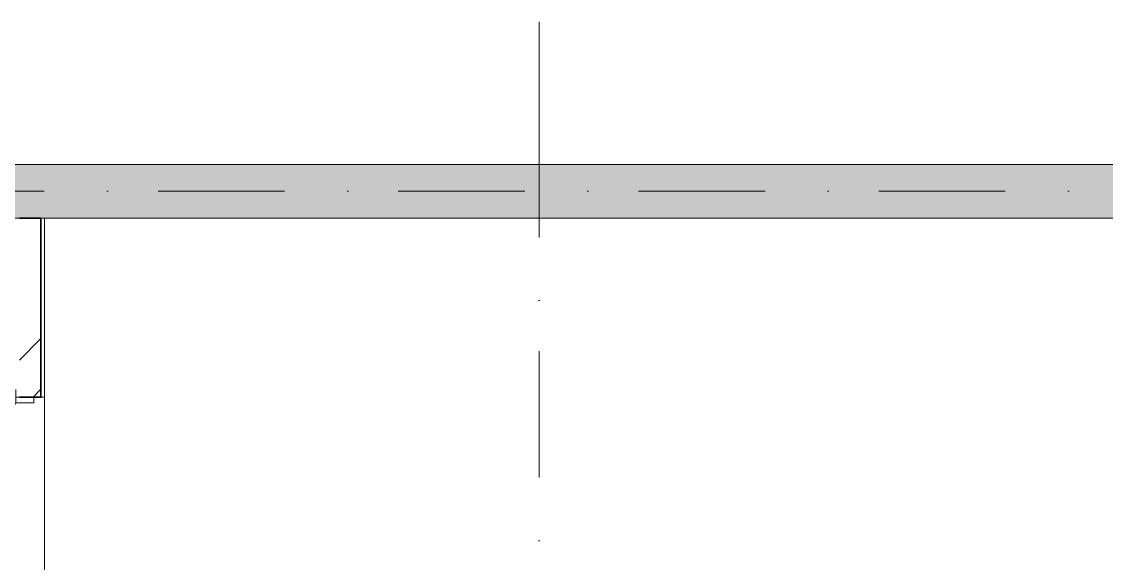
# Model space of a CAD drawing. Header units: millimetres. Extents: x -34838 to 729576, y -214038 to 121482.
# Drawn here: x 581555 to 587606, y -87816 to -84791 of the extents above; entities that cross this region are included whole.
import ezdxf
from ezdxf.enums import TextEntityAlignment as Align

# ---------------------------------------------------------------- set-up
doc = ezdxf.new("R2010")
doc.units = ezdxf.units.MM
doc.header["$MEASUREMENT"] = 0
doc.linetypes.add('Штрихпунктирная', pattern=[1340.555525, 705.555534, -352.777767, 0, -282.222223])
for name, color, linetype in [('А _ ОСІ КООРДИНАЦІЙНІ.3D', 7, 'Continuous'), ('АБ _ 0 _ СТІНИ _ ЗОВНІШНІ .3D', 7, 'Continuous'), ('АП _ ТЕП _ ЗОНИ ПРИМІЩЕНЬ .3D', 7, 'Continuous'), ('Двери ARCHICAD', 7, 'Continuous')]:
    doc.layers.add(name, color=color, linetype=linetype)
for name, color, linetype, lineweight in [('А _ ОСІ КООРДИНАЦІЙНІ.3D_Ном._пера__105', 7, 'Continuous', 13), ('А _ ОСІ КООРДИНАЦІЙНІ.3D_Ном._пера__25', 7, 'Continuous', 0), ('АБ _ 0 _ СТІНИ _ ЗОВНІШНІ .3D_Ном._пера__27', 7, 'Continuous', 35), ('АБ _ 0 _ СТІНИ _ ЗОВНІШНІ .3D_Ном._пера__47', 7, 'Continuous', 20), ('АБ _ 0 _ СТІНИ _ ЗОВНІШНІ .3D_Ном._пера__87', 7, 'Continuous', 13), ('Двери ARCHICAD_Ном._пера__1', 7, 'Continuous', 13), ('Двери ARCHICAD_Ном._пера__23', 7, 'Continuous', 20), ('Двери ARCHICAD_Ном._пера__27', 7, 'Continuous', 35), ('Двери ARCHICAD_Ном._пера__3', 7, 'Continuous', 15), ('Двери ARCHICAD_Ном._пера__87', 7, 'Continuous', 13)]:
    doc.layers.add(name, color=color, linetype=linetype, lineweight=lineweight)
doc.styles.add('СГЕНЕРИР_СТИЛЬ_1', font='Arial.ttf')

# ---------------------------------------------------------------- blocks, each defined once
blk = doc.blocks.new('Стена_56_1', base_point=(518366.8, -85737.7))
at = {"layer": 'АБ _ 0 _ СТІНИ _ ЗОВНІШНІ .3D', "linetype": 'Continuous', "lineweight": 0, "true_color": 0x000000}
h = blk.add_hatch(dxfattribs=at)
h.set_pattern_fill('М___БЕТОН_АРМОВАНИЙ___З__C0', color=18, style=0, pattern_type=2)
h.set_pattern_definition([(45, (518441.76, -97737.7), (-367.6955, 367.6955), []), (45, (518257.9, -97553.85), (-367.6955, 367.6955), [390, -130, 0, -130])])
h.paths.add_polyline_path([(614291.8, -85587.7), (540141.8, -85587.7), (540141.8, -85887.7), (614271.8, -85887.7), (614291.8, -85874.1)])
at = {"layer": 'АБ _ 0 _ СТІНИ _ ЗОВНІШНІ .3D_Ном._пера__47', "color": 7, "linetype": 'Continuous', "lineweight": 20, "flags": 128}
for points in [[(614591.8, -85587.7), (540441.8, -85587.7)], [(540141.8, -85887.7), (614271.8, -85887.7)]]:
    blk.add_lwpolyline(points, dxfattribs=at)
blk = doc.blocks.new('Металлическая Дверь 22_8')
at = {"layer": 'Двери ARCHICAD_Ном._пера__1', "color": 7, "linetype": 'Continuous', "lineweight": 13}
blk.add_arc((468, 0), 936, 151.17603, 180, dxfattribs=at)
at = {"layer": 'Двери ARCHICAD_Ном._пера__23', "color": 7, "linetype": 'Continuous', "lineweight": 20}
for p, q in [((-468, 0), (-500, 0)), ((-500, 0), (-500, -100)), ((-468, -100), (-468, 0)), ((500, 0), (468, 0)), ((468, 0), (468, -100)), ((500, -100), (500, 0)), ((-500, -100), (-468, -100)), ((468, -100), (500, -100))]:
    blk.add_line(p, q, dxfattribs=at)
at = {"layer": 'Двери ARCHICAD_Ном._пера__27', "color": 7, "linetype": 'Continuous', "lineweight": 35}
for p, q in [((-500, -20), (-500, -100)), ((-500, -20), (-500, -100)), ((500, -20), (500, -100)), ((500, -20), (500, -100)), ((-500, -100), (-500, -140)), ((-500, -100), (-500, -140)), ((500, -100), (500, -140)), ((500, -100), (500, -140))]:
    blk.add_line(p, q, dxfattribs=at)
at = {"layer": 'Двери ARCHICAD_Ном._пера__3', "color": 7, "linetype": 'Continuous', "lineweight": 15}
blk.add_line((468, 0), (-352, 451.3), dxfattribs=at)
at = {"layer": 'Двери ARCHICAD_Ном._пера__87', "color": 7, "linetype": 'Continuous', "lineweight": 13}
for p, q in [((-500, 0), (-543, 0)), ((-500, 0), (-543, 0)), ((-500, 0), (-500, -20)), ((-500, 0), (-500, -20)), ((500, 0), (500, -20)), ((500, 0), (500, -20)), ((500, 0), (543, 0)), ((500, 0), (543, 0)), ((-500, -160), (-543, -160)), ((-500, -160), (-543, -160)), ((-500, -140), (-500, -160)), ((-500, -140), (-500, -160)), ((500, -140), (500, -160)), ((500, -140), (500, -160)), ((500, -160), (543, -160)), ((500, -160), (543, -160))]:
    blk.add_line(p, q, dxfattribs=at)
blk = doc.blocks.new('Стена_85_1', base_point=(581601.8, -97937.3))
at = {"layer": 'АБ _ 0 _ СТІНИ _ ЗОВНІШНІ .3D', "linetype": 'Continuous', "lineweight": 0, "true_color": 0x000000}
h = blk.add_hatch(dxfattribs=at)
h.set_pattern_fill('М___ЦЕГЛА_ОБЛИЧКУВАЛЬНА__3B', color=18, style=0, pattern_type=2)
h.set_pattern_definition([(45, (518441.8, -97737.7), (-707.107, 707.107), []), (45, (518300.3, -97596.3), (-707.107, 707.107), [])])
h.paths.add_polyline_path([(581541.8, -85887.7), (581541.8, -86887.7), (581661.8, -86887.7), (581661.8, -85887.7)])
at = {"layer": 'АБ _ 0 _ СТІНИ _ ЗОВНІШНІ .3D_Ном._пера__27', "color": 7, "linetype": 'Continuous', "lineweight": 35}
for p, q in [((581661.8, -86887.7), (581661.8, -85887.7)), ((581541.8, -86887.7), (581621.8, -86887.7)), ((581621.8, -86887.7), (581661.8, -86887.7))]:
    blk.add_line(p, q, dxfattribs=at)
at = {"layer": 'АБ _ 0 _ СТІНИ _ ЗОВНІШНІ .3D_Ном._пера__27', "color": 7, "linetype": 'Continuous', "lineweight": 35, "flags": 128}
blk.add_lwpolyline([(581661.8, -85887.7), (581541.8, -85887.7)], dxfattribs=at)
at = {"layer": 'АБ _ 0 _ СТІНИ _ ЗОВНІШНІ .3D_Ном._пера__87', "color": 7, "linetype": 'Continuous', "lineweight": 13}
for p, q in [((581661.8, -86887.7), (581681.8, -86887.7)), ((581681.8, -86887.7), (581681.8, -86844.7))]:
    blk.add_line(p, q, dxfattribs=at)
at = {"layer": 'АБ _ 0 _ СТІНИ _ ЗОВНІШНІ .3D_Ном._пера__87', "color": 7, "linetype": 'Continuous', "lineweight": 13, "flags": 128}
for points in [[(581681.8, -85887.7), (581661.8, -85887.7)], [(581681.8, -86887.7), (581681.8, -85887.7)]]:
    blk.add_lwpolyline(points, dxfattribs=at)
at = {"layer": 'Двери ARCHICAD', "color": 7, "linetype": 'Continuous', "lineweight": 18, "zscale": 1000, "rotation": 90}
blk.add_blockref('Металлическая Дверь 22_8', (581521.8, -87387.7), dxfattribs=at)
blk = doc.blocks.new('Стандартный Маркер Сетки')
at = {"layer": 'А _ ОСІ КООРДИНАЦІЙНІ.3D_Ном._пера__105', "color": 7, "linetype": 'Штрихпунктирная', "lineweight": 13}
for q in [(0, 0), (18399.2, 0)]:
    blk.add_line((500, 0), q, dxfattribs=at)
at = {"layer": 'А _ ОСІ КООРДИНАЦІЙНІ.3D_Ном._пера__25', "color": 7, "lineweight": 0, "style": 'СГЕНЕРИР_СТИЛЬ_1'}
blk.add_attdef('AC_MarkerText_1', text='', height=700, rotation=90, dxfattribs=at).set_placement((19899.2, 40), align=Align.MIDDLE_CENTER)
blk = doc.blocks.new('Стандартный Маркер Сетки_2')
at = {"layer": 'А _ ОСІ КООРДИНАЦІЙНІ.3D_Ном._пера__105', "color": 7, "linetype": 'Штрихпунктирная', "lineweight": 13}
blk.add_line((500, 0), (99754.182117, 0), dxfattribs=at)
at = {"layer": 'А _ ОСІ КООРДИНАЦІЙНІ.3D_Ном._пера__25', "color": 7, "lineweight": 0, "style": 'СГЕНЕРИР_СТИЛЬ_1'}
blk.add_attdef('AC_MarkerText_1', text='', height=700, dxfattribs=at).set_placement((-1000, 40.005), align=Align.MIDDLE_CENTER)

msp = doc.modelspace()

# ---------------------------------------------------------------- linework, layer by layer
at = {"layer": 'АП _ ТЕП _ ЗОНИ ПРИМІЩЕНЬ .3D', "color": 254, "linetype": 'Continuous', "lineweight": 0, "true_color": 0xddc2d0, "flags": 128}
msp.add_lwpolyline([(610261.8, -85887.7), (581681.8, -85887.7), (581681.8, -91797.7), (584241.8, -91797.7), (584241.8, -91537.7), (584641.8, -91537.7), (584641.8, -91797.7), (590241.8, -91797.7), (590241.8, -91537.7), (590641.8, -91537.7), (590641.8, -91797.7), (596241.8, -91797.7)], dxfattribs=at)

# ---------------------------------------------------------------- block references
at = {"layer": 'А _ ОСІ КООРДИНАЦІЙНІ.3D', "color": 7, "linetype": 'Continuous', "lineweight": 60, "zscale": 1000}
msp.add_blockref('Стандартный Маркер Сетки_2', (513441.8, -85737.7), dxfattribs=at)
at = {"layer": 'А _ ОСІ КООРДИНАЦІЙНІ.3D', "color": 7, "linetype": 'Continuous', "lineweight": 60, "zscale": 1000, "rotation": 270}
msp.add_blockref('Стандартный Маркер Сетки', (584441.8, -84790.6), dxfattribs=at)
at = {"layer": 'АБ _ 0 _ СТІНИ _ ЗОВНІШНІ .3D', "color": 7, "lineweight": 20}
for name, p in [('Стена_56_1', (518366.8, -85737.7)), ('Стена_85_1', (581601.8, -97937.3))]:
    msp.add_blockref(name, p, dxfattribs=at)

doc.saveas('drawing.dxf')
